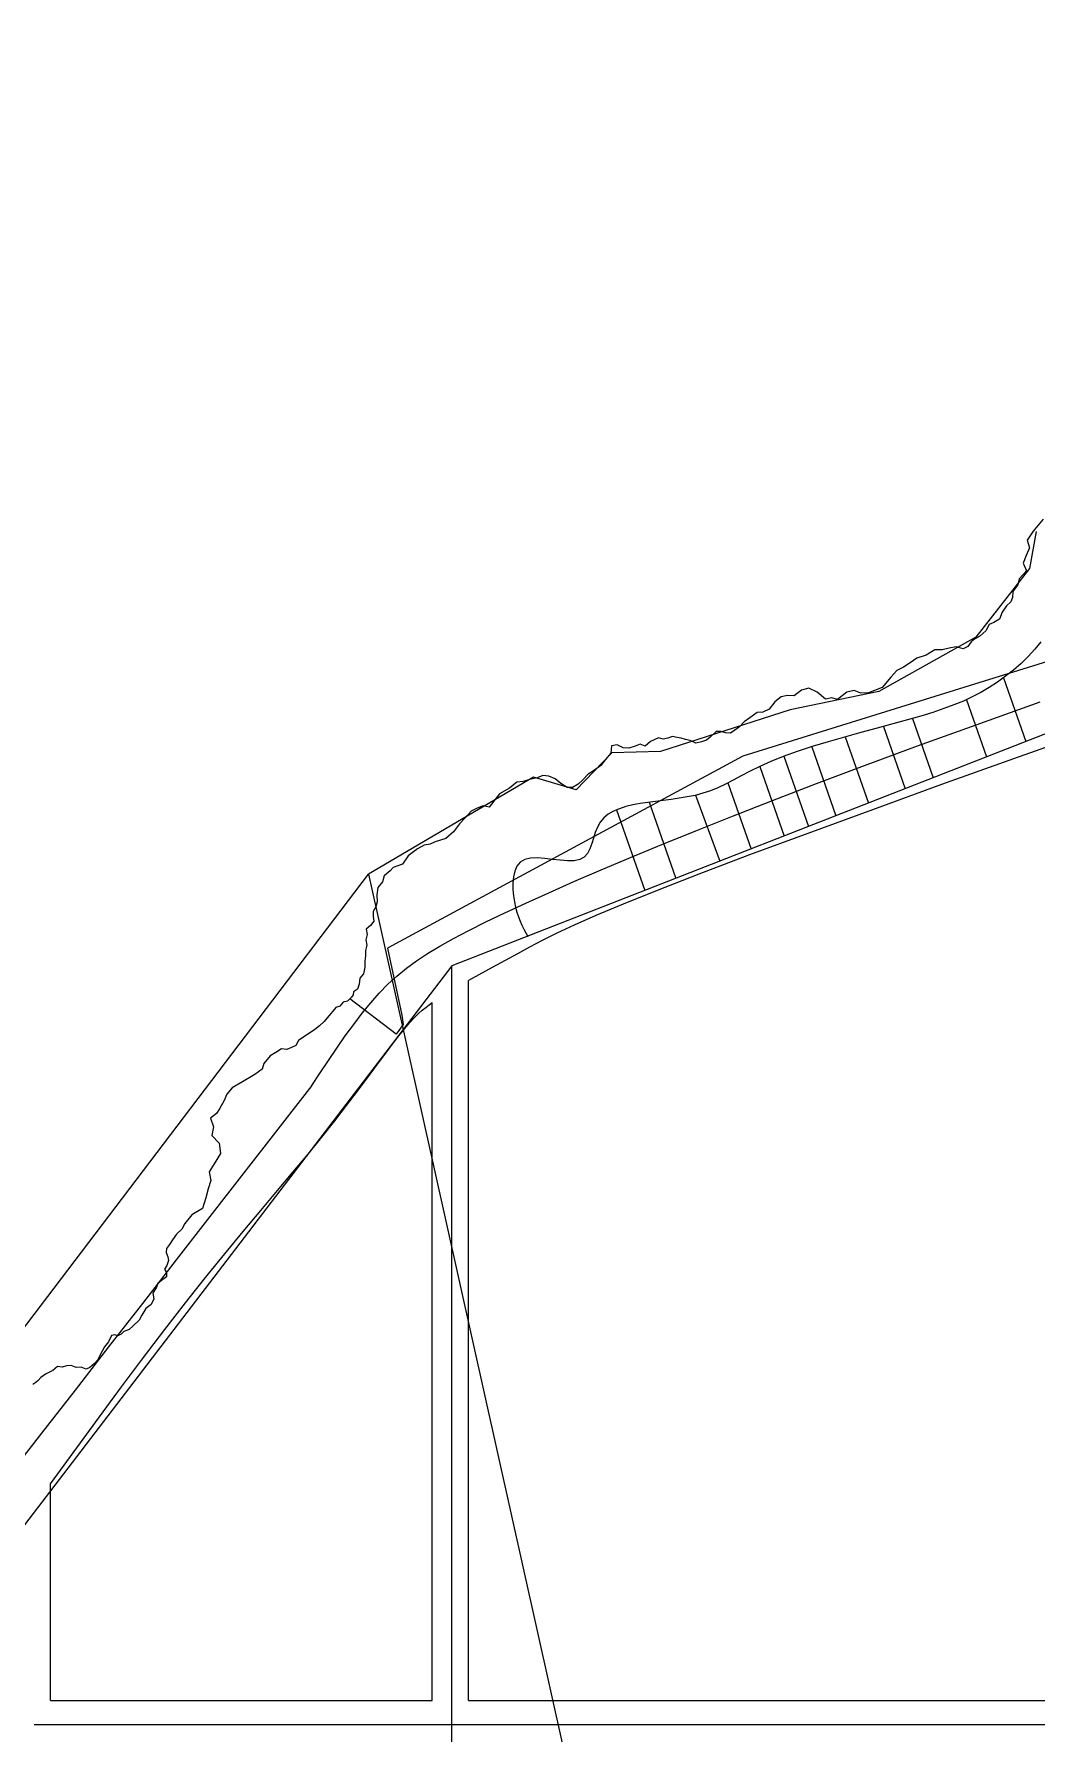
# Model space of a CAD drawing. Extents: x -15732 to 10897, y -24868 to 16165.
# Drawn here: x -3337 to -296, y -16430 to -11272 of the extents above; entities that cross this region are included whole.
import ezdxf

# ---------------------------------------------------------------- set-up
doc = ezdxf.new("R2010")
doc.units = 0
doc.header["$MEASUREMENT"] = 0
for name, color, linetype in [('COASTLINE', 7, 'CONTINUOUS'), ('REGION-HEYWOOD', 7, 'CONTINUOUS'), ('STREETS-SPRAWL', 7, 'CONTINUOUS'), ('STREETS-SPRAWL-12M', 7, 'CONTINUOUS'), ('STREETS-SPRAWL-20M', 7, 'CONTINUOUS'), ('SUBURBS', 7, 'CONTINUOUS')]:
    doc.layers.add(name, color=color, linetype=linetype)

msp = doc.modelspace()

# ---------------------------------------------------------------- linework, layer by layer
at = {"layer": 'COASTLINE', "color": 7, "linetype": 'CONTINUOUS'}
msp.add_lwpolyline([(-274.5, -12744), (-304.4, -12780), (-323.5, -12807.7), (-316.4, -12830.9), (-326.5, -12854.3), (-334.8, -12877.4), (-325.1, -12900.8), (-346.9, -12925.3), (-351.8, -12943.5), (-366.1, -12963.9), (-367.6, -12981.6), (-372.1, -12994.9), (-385.8, -13006.6), (-399.3, -13026.4), (-406.9, -13047.2), (-424.5, -13057.4), (-438.2, -13063.2), (-448.1, -13083.3), (-466.6, -13099), (-483, -13108.2), (-493.1, -13116.3), (-503.3, -13130.4), (-517.3, -13137.7), (-538.5, -13131.5), (-560, -13135.5), (-580.9, -13140.1), (-603.3, -13140.7), (-629.5, -13156.8), (-657.9, -13165.6), (-678.6, -13179.9), (-698.1, -13192.8), (-718.5, -13202.8), (-736.9, -13223.9), (-763.3, -13254.8), (-804.3, -13271.3), (-827.4, -13271.6), (-847.8, -13264.3), (-870.6, -13269.4), (-898.2, -13291.7), (-916.3, -13285.9), (-935, -13289.7), (-960.4, -13269.2), (-985.5, -13256.4), (-1008.2, -13262.5), (-1030, -13279.6), (-1050.4, -13279.4), (-1069.8, -13282.8), (-1088.7, -13298.1), (-1105.6, -13320.5), (-1125.3, -13329.7), (-1142.3, -13331.1), (-1164.6, -13347.3), (-1181.9, -13358.7), (-1195.7, -13374.4), (-1210.4, -13384.6), (-1223.3, -13392.9), (-1238.5, -13392.3), (-1253.1, -13388.8), (-1266.9, -13387.9), (-1285.2, -13406), (-1296.3, -13414.5), (-1311.7, -13419.3), (-1329, -13424.1), (-1345.4, -13415.9), (-1359.6, -13412.3), (-1373.1, -13408.4), (-1385.4, -13406.8), (-1399.5, -13403.3), (-1414, -13408.3), (-1428.1, -13411.4), (-1442.3, -13407.5), (-1466.1, -13418.3), (-1481.9, -13432.4), (-1497.3, -13426.4), (-1512.8, -13432.4), (-1531.6, -13438.9), (-1548.6, -13438.1), (-1567.4, -13429.2), (-1584.6, -13431.5), (-1586.1, -13454.2), (-1603.9, -13474.6), (-1617.2, -13491.2), (-1636.2, -13505.3), (-1655.2, -13517.4), (-1671.7, -13534.7), (-1685.2, -13547.8), (-1702.9, -13558.7), (-1719.1, -13558.2), (-1738.3, -13546.1), (-1755.1, -13532.1), (-1775, -13523.6), (-1792.5, -13521.6), (-1810.5, -13528.5), (-1833.3, -13533.7), (-1852.3, -13540.3), (-1871.7, -13542.1), (-1894.5, -13560.5), (-1924, -13577.1), (-1955.7, -13617.9), (-1973.6, -13613.6), (-1992.2, -13621), (-2009.9, -13630.1), (-2028.5, -13650.2), (-2045.9, -13668.2), (-2064, -13692.7), (-2087.5, -13712.6), (-2119.7, -13722.7), (-2135.1, -13729.8), (-2153.4, -13733.3), (-2173.2, -13744.3), (-2201.7, -13766), (-2218.6, -13790.8), (-2246.9, -13800.5), (-2256.4, -13810.6), (-2274.1, -13826.4), (-2279.5, -13844.3), (-2293.7, -13862), (-2297, -13883.8), (-2295.7, -13905.5), (-2299.9, -13920.2), (-2308.3, -13934.8), (-2308, -13949.6), (-2305.3, -13963.6), (-2315.6, -13976.5), (-2329.2, -13988), (-2326, -14004.4), (-2330.4, -14020.9), (-2327.5, -14037.1), (-2331.1, -14053.3), (-2330.7, -14069.2), (-2332.9, -14085.6), (-2333.6, -14103.6), (-2337.3, -14123.1), (-2348.6, -14137.1), (-2350.5, -14154.5), (-2355.7, -14169.8), (-2367.4, -14178.4), (-2368.7, -14186.9), (-2373.9, -14194.8), (-2385.2, -14206.1), (-2398.8, -14209.3), (-2408.5, -14221.8), (-2420.7, -14226), (-2430.7, -14236.4), (-2437, -14245.4), (-2456.8, -14267.8), (-2470.2, -14281.1), (-2484.8, -14292.6), (-2500.8, -14304), (-2518.6, -14314.7), (-2534.8, -14325.5), (-2542.2, -14340.6), (-2555.9, -14347.6), (-2570.3, -14353.6), (-2586, -14351.2), (-2603.3, -14362.6), (-2620.1, -14372.7), (-2640, -14395.2), (-2644.4, -14412.5), (-2667.1, -14428.8), (-2704.8, -14451.1), (-2735.5, -14470), (-2751.9, -14489.2), (-2760.2, -14507.6), (-2774.3, -14533.7), (-2783.7, -14547.2), (-2801, -14561.5), (-2792.6, -14587.5), (-2797, -14614.4), (-2774.9, -14637.3), (-2770.9, -14668.8), (-2790.2, -14700.2), (-2805.4, -14724.7), (-2800.8, -14750.6), (-2808.8, -14775.6), (-2816.1, -14803.5), (-2826, -14835.2), (-2858.5, -14854.7), (-2879.2, -14881.5), (-2888.4, -14898.5), (-2904.4, -14913.6), (-2916.6, -14931.1), (-2925.5, -14945.3), (-2935.4, -14957.4), (-2936.4, -14969.6), (-2930.9, -14982.3), (-2929.2, -14993.9), (-2933.9, -15009), (-2941.3, -15019.3), (-2935.3, -15030), (-2934.7, -15043), (-2950.2, -15053.8), (-2961.5, -15062.9), (-2965.2, -15074.8), (-2976.9, -15092.9), (-2973.8, -15109.4), (-2981.1, -15127.3), (-2997.6, -15138.9), (-3009.9, -15159.7), (-3017.8, -15174.2), (-3036.6, -15191.4), (-3047.8, -15202.8), (-3064.3, -15208.5), (-3072.7, -15217.4), (-3082.3, -15221.8), (-3091.9, -15219.3), (-3101.5, -15221.2), (-3110.8, -15240.1), (-3122.8, -15255.4), (-3130.5, -15268.8), (-3138.3, -15283.7), (-3144.4, -15296.1), (-3153.1, -15306.2), (-3167.9, -15318.3), (-3178.3, -15323.6), (-3193.8, -15317.2), (-3208.8, -15318.2), (-3223.9, -15311.8), (-3238.3, -15313.2), (-3251.7, -15316.9), (-3265.7, -15315.1), (-3280.4, -15326.8), (-3302.1, -15338.6), (-3316.3, -15348.3), (-3324, -15357.9), (-3331.3, -15363.7), (-3340.9, -15370)], dxfattribs=at)
at = {"layer": 'REGION-HEYWOOD', "color": 7, "linetype": 'CONTINUOUS'}
msp.add_lwpolyline([(3656.2, -11271.9), (4199.6, -11369.9), (4198.7, -11571.7), (4198.8, -11640.8), (4118, -11671.2), (3891.7, -11616), (3323.4, -11902.8), (3049.2, -11965.1), (2285, -11926), (1681, -12173.6), (1483.3, -12417.7), (1172.7, -12630), (817.9, -12625.3), (80.5, -12828.2), (-245.3, -13170.4), (-1185.9, -13463.2), (-2264.3, -14045.8), (-2220.9, -14249), (-2216.3, -14277.7), (-2237.6, -14307), (-2378.2, -14199.1), (-2378.2, -14199.1)], dxfattribs=at)
at = {"layer": 'STREETS-SPRAWL', "color": 7, "linetype": 'CONTINUOUS'}
for p, q in [((-478.3, -13367.7), (-283.3, -13298.3)), ((-655.5, -13431.8), (-478.3, -13367.7)), ((-140.7, -13391.4), (-364.1, -13471)), ((-816.3, -13491.2), (-655.5, -13431.8)), ((-962.5, -13546.2), (-816.3, -13491.2)), ((-364.1, -13471), (-582.9, -13549.6)), ((-1095.6, -13597.2), (-962.5, -13546.2)), ((-582.9, -13549.6), (-792.5, -13625.6)), ((-1217, -13644.8), (-1095.6, -13597.2)), ((-1328.4, -13689.3), (-1217, -13644.8)), ((-792.5, -13625.6), (-988.2, -13697.3)), ((-1431.3, -13731.2), (-1328.4, -13689.3)), ((-988.2, -13697.3), (-1165.3, -13763)), ((-1616.1, -13808.4), (-1527.1, -13770.9)), ((-1527.1, -13770.9), (-1431.3, -13731.2)), ((-1165.3, -13763), (-1319.1, -13821.1)), ((-1698.5, -13843.9), (-1616.1, -13808.4)), ((-1319.1, -13821.1), (-1446.4, -13870.5)), ((-1774.5, -13877.4), (-1698.5, -13843.9)), ((-1446.4, -13870.5), (-1549.4, -13911.8)), ((-1907.8, -13938.5), (-1844.2, -13908.9)), ((-1844.2, -13908.9), (-1774.5, -13877.4)), ((-1549.4, -13911.8), (-1632, -13946.4)), ((-2017.4, -13992.1), (-1965.5, -13966.2)), ((-1965.5, -13966.2), (-1907.8, -13938.5)), ((-1697.9, -13975.6), (-1750.8, -14000.5)), ((-1632, -13946.4), (-1697.9, -13975.6)), ((-2105.3, -14039.4), (-2063.8, -14016.4)), ((-2063.8, -14016.4), (-2017.4, -13992.1)), ((-1794.6, -14022.4), (-1832.9, -14042.7)), ((-1750.8, -14000.5), (-1794.6, -14022.4)), ((-2176.3, -14084), (-2142.6, -14061.8)), ((-2142.6, -14061.8), (-2105.3, -14039.4)), ((-1869.5, -14062.5), (-1907.6, -14083)), ((-1832.9, -14042.7), (-1869.5, -14062.5)), ((-2262.8, -14155.3), (-2235.7, -14130.2)), ((-2235.7, -14130.2), (-2207.1, -14106.7)), ((-2207.1, -14106.7), (-2176.3, -14084)), ((-1987.4, -14126.3), (-2018.5, -14143.7)), ((-1947, -14104.2), (-1987.4, -14126.3)), ((-1907.6, -14083), (-1947, -14104.2)), ((-2315.1, -14211.8), (-2289.1, -14182.3)), ((-2289.1, -14182.3), (-2262.8, -14155.3)), ((-2018.5, -16328.2), (-2018.5, -14143.6)), ((-2341, -14243.4), (-2315.1, -14211.8)), ((-2170, -14244.3), (-2158.6, -14234.1)), ((-2158.6, -14234.1), (-2148.2, -14225.4)), ((-2148.2, -14225.4), (-2138.3, -14217.9)), ((-2138.3, -14217.9), (-2128.7, -14210.8)), ((-2128.7, -16328.2), (-2128.7, -14210.8)), ((-2392.4, -14312.2), (-2366.7, -14277)), ((-2366.7, -14277), (-2341, -14243.4)), ((-2212.2, -14289.8), (-2196.5, -14271.6)), ((-2196.5, -14271.6), (-2182.5, -14256.6)), ((-2182.5, -14256.6), (-2170, -14244.3)), ((-2418, -14348.7), (-2392.4, -14312.2)), ((-2272.5, -14367.9), (-2250, -14337.8)), ((-2250, -14337.8), (-2229.9, -14311.8)), ((-2229.9, -14311.8), (-2212.2, -14289.8)), ((-2468.9, -14424.1), (-2443.5, -14386.1)), ((-2443.5, -14386.1), (-2418, -14348.7)), ((-2297.5, -14401.7), (-2272.5, -14367.9)), ((-2494.4, -14462.5), (-2468.9, -14424.1)), ((-2355.3, -14479.8), (-2325.1, -14439.1)), ((-2325.1, -14439.1), (-2297.5, -14401.7)), ((-2494.4, -14462.5), (-2597.4, -14594.9)), ((-2388.4, -14523.5), (-2355.3, -14479.8)), ((-2424.4, -14569.9), (-2388.4, -14523.5)), ((-2597.4, -14594.9), (-2700.3, -14727.3)), ((-2463.3, -14619), (-2424.4, -14569.9)), ((-2505.3, -14670.4), (-2463.3, -14619)), ((-2550.3, -14724.5), (-2505.3, -14670.4)), ((-2700.3, -14727.3), (-2803.1, -14859.5)), ((-2598.1, -14781.5), (-2550.3, -14724.5)), ((-2648.7, -14841.7), (-2598.1, -14781.5)), ((-2701.9, -14905.5), (-2648.7, -14841.7)), ((-2803.1, -14859.5), (-2905.8, -14991.6)), ((-2757.8, -14973.2), (-2701.9, -14905.5)), ((-2905.8, -14991.6), (-3008.3, -15123.5)), ((-2816.2, -15045.1), (-2757.8, -14973.2)), ((-2876.9, -15121.5), (-2816.2, -15045.1)), ((-3008.3, -15123.5), (-3110.6, -15255.2)), ((-2939.9, -15202.6), (-2876.9, -15121.5)), ((-3004.8, -15287.8), (-2939.9, -15202.6)), ((-3110.6, -15255.2), (-3212.5, -15386.6)), ((-3071.3, -15376.5), (-3004.8, -15287.8)), ((-3212.5, -15386.6), (-3314.2, -15517.7)), ((-3138.8, -15467.9), (-3071.3, -15376.5)), ((-3207.2, -15561.4), (-3138.8, -15467.9)), ((-3314.2, -15517.7), (-3415.4, -15648.3)), ((-3276, -15656.3), (-3207.2, -15561.4)), ((-3286.9, -16328.2), (-3286.9, -15671.3)), ((-3286.8, -15671.4), (-3276, -15656.3)), ((-3286.9, -16328.2), (-2128.7, -16328.2)), ((-2018.5, -16328.2), (1024, -16328.2))]:
    msp.add_line(p, q, dxfattribs=at)
at = {"layer": 'STREETS-SPRAWL-12M', "color": 253, "linetype": 'CONTINUOUS'}
for p, q in [((-299.8, -13138.9), (-319.9, -13160.8)), ((-281.7, -13116.4), (-299.8, -13138.9)), ((-364.5, -13202), (-388.6, -13220.9)), ((-341.5, -13181.9), (-364.5, -13202)), ((-319.9, -13160.8), (-341.5, -13181.9)), ((-438.4, -13255), (-463.7, -13269.8)), ((-413.3, -13238.7), (-438.4, -13255)), ((-388.6, -13220.9), (-413.3, -13238.7)), ((-394.6, -13225.6), (-326.9, -13419)), ((-545.3, -13307.7), (-576.1, -13319)), ((-516.6, -13295.8), (-545.3, -13307.7)), ((-489.6, -13283.3), (-516.6, -13295.8)), ((-507.1, -13291.8), (-446.3, -13465.6)), ((-463.7, -13269.8), (-489.6, -13283.3)), ((-686.5, -13353.2), (-730.8, -13365.5)), ((-646.2, -13341.5), (-686.5, -13353.2)), ((-671.2, -13348.9), (-608.2, -13528.9)), ((-609.5, -13330.2), (-646.2, -13341.5)), ((-576.1, -13319), (-609.5, -13330.2)), ((-877.6, -13405.5), (-927.4, -13419.8)), ((-827.5, -13391.7), (-877.6, -13405.5)), ((-875.3, -13404.9), (-804.9, -13605.8)), ((-778.2, -13378.3), (-827.5, -13391.7)), ((-730.8, -13365.5), (-778.2, -13378.3)), ((-759.1, -13373.2), (-693, -13562.1)), ((-1021.4, -13449.1), (-1063.4, -13464.1)), ((-975.7, -13434.3), (-1021.4, -13449.1)), ((-977, -13434.7), (-903.6, -13644.4)), ((-927.4, -13419.8), (-975.7, -13434.3)), ((-1163.7, -13508.7), (-1190.6, -13522.7)), ((-1134, -13494.1), (-1163.7, -13508.7)), ((-1134.8, -13494.5), (-1060.9, -13705.8)), ((-1100.8, -13479.2), (-1134, -13494.1)), ((-1063.4, -13464.1), (-1100.8, -13479.2)), ((-1061.8, -13463.5), (-987.1, -13677)), ((-1261.5, -13558.9), (-1284.1, -13568.2)), ((-1238.8, -13548.1), (-1261.5, -13558.9)), ((-1215.4, -13535.9), (-1238.8, -13548.1)), ((-1231.1, -13544.2), (-1160.8, -13744.9)), ((-1190.6, -13522.7), (-1215.4, -13535.9)), ((-1540.8, -13616.3), (-1560.4, -13622.6)), ((-1519.8, -13611.1), (-1540.8, -13616.3)), ((-1497.6, -13606.9), (-1519.8, -13611.1)), ((-1474.7, -13603.3), (-1497.6, -13606.9)), ((-1451.2, -13600.2), (-1474.7, -13603.3)), ((-1470.6, -13602.7), (-1389.6, -13834.3)), ((-1427.3, -13597.3), (-1451.2, -13600.2)), ((-1403.1, -13594.3), (-1427.3, -13597.3)), ((-1378.9, -13590.9), (-1403.1, -13594.3)), ((-1354.7, -13586.9), (-1378.9, -13590.9)), ((-1330.8, -13582), (-1354.7, -13586.9)), ((-1307.2, -13575.8), (-1330.8, -13582)), ((-1329.9, -13581.8), (-1255.9, -13782.1)), ((-1284.1, -13568.2), (-1307.2, -13575.8)), ((-1619.1, -13663.4), (-1627.5, -13678.4)), ((-1608, -13650.4), (-1619.1, -13663.4)), ((-1594.3, -13639.4), (-1608, -13650.4)), ((-1578.4, -13630.2), (-1594.3, -13639.4)), ((-1560.4, -13622.6), (-1578.4, -13630.2)), ((-1569.1, -13626), (-1483.4, -13871)), ((-1639.3, -13711.9), (-1644.5, -13728.6)), ((-1634, -13694.9), (-1639.3, -13711.9)), ((-1627.5, -13678.4), (-1634, -13694.9)), ((-1809.7, -13772), (-1830.2, -13772.8)), ((-1787.1, -13773.6), (-1809.7, -13772)), ((-1667.5, -13769.3), (-1680.6, -13776.9)), ((-1657.7, -13758.2), (-1667.5, -13769.3)), ((-1650.3, -13744.4), (-1657.7, -13758.2)), ((-1644.5, -13728.6), (-1650.3, -13744.4)), ((-1878.3, -13812.3), (-1882.4, -13829.5)), ((-1871.5, -13797.3), (-1878.3, -13812.3)), ((-1861.4, -13785.2), (-1871.5, -13797.3)), ((-1847.8, -13776.9), (-1861.4, -13785.2)), ((-1830.2, -13772.8), (-1847.8, -13776.9)), ((-1763.6, -13776.3), (-1787.1, -13773.6)), ((-1740.2, -13779.1), (-1763.6, -13776.3)), ((-1717.9, -13780.9), (-1740.2, -13779.1)), ((-1697.7, -13780.5), (-1717.9, -13780.9)), ((-1680.6, -13776.9), (-1697.7, -13780.5)), ((-1882.4, -13829.5), (-1884.1, -13848.1)), ((-1884.1, -13848.1), (-1883.8, -13867.4)), ((-1883.8, -13867.4), (-1882, -13886.5)), ((-1882, -13886.5), (-1879.2, -13904.8)), ((-1879.2, -13904.8), (-1875.6, -13921.6)), ((-1875.6, -13921.6), (-1871.4, -13936.9)), ((-1871.4, -13936.9), (-1866.8, -13950.9)), ((-1866.8, -13950.9), (-1861.7, -13964)), ((-1861.7, -13964), (-1856.3, -13976.2)), ((-1856.3, -13976.2), (-1850.6, -13987.8)), ((-1850.6, -13987.8), (-1844.8, -13998.9)), ((-1844.8, -13998.9), (-1838.9, -14009.9))]:
    msp.add_line(p, q, dxfattribs=at)
at = {"layer": 'STREETS-SPRAWL-20M', "color": 252, "linetype": 'CONTINUOUS'}
for p, q in [((4207.7, -11646.8), (-2069, -14099.8)), ((-2069, -14099.8), (-5773, -18940.2)), ((-2069, -24373.8), (-2069, -14099.8)), ((-3337.1, -16401.8), (9940.5, -16401.8))]:
    msp.add_line(p, q, dxfattribs=at)
at = {"layer": 'SUBURBS', "color": 254, "linetype": 'CONTINUOUS'}
msp.add_lwpolyline([(-296.1, -12781.9), (-315.9, -12893.3), (-479, -13102.1), (-773.5, -13266.7), (-1042, -13323), (-1436.1, -13448.5), (-1583.3, -13452.9), (-1691.6, -13565.5), (-1821.5, -13526.5), (-2321.5, -13820.8), (-1537.3, -17342.9)], dxfattribs=at)
at = {"layer": 'SUBURBS', "color": 114, "linetype": 'CONTINUOUS'}
msp.add_lwpolyline([(-10575.2, -22167.5), (-12143.5, -24081.4), (-13897.9, -23629.6), (-12984, -23269), (-11374.8, -19595.1), (-5970.2, -18623.5), (-2321.5, -13820.8), (-1537.3, -17342.9), (-6561.3, -21503)], close=True, dxfattribs=at)

doc.saveas('drawing.dxf')
